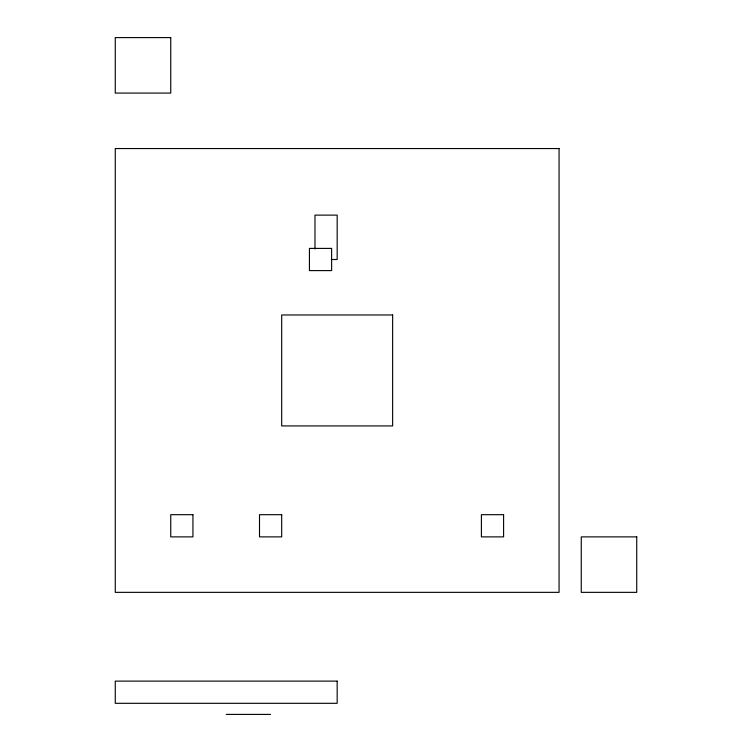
<?xml version="1.0" encoding="UTF-8"?>
<svg xmlns="http://www.w3.org/2000/svg" width="752" height="752" viewBox="0 0 752 752"><rect width="100%" height="100%" fill="white"/><g stroke="black" fill="none" stroke-linecap="round" stroke-linejoin="round"><path stroke-width="1.13" d="M331.331 259.506L337.169 259.506L337.169 215.119L314.975 215.119L314.975 248.987M226.22 714.4L270.598 714.4M170.742 37.6L115.263 37.6L115.263 93.079L170.742 93.079L170.742 37.6M559.065 148.548L115.263 148.548L115.263 592.35L559.065 592.35L559.065 148.548M331.623 248.404L309.429 248.404L309.429 270.598L331.623 270.598L331.623 248.404M392.638 314.975L281.69 314.975L281.69 425.923L392.638 425.923L392.638 314.975M192.935 514.688L170.742 514.688L170.742 536.881L192.935 536.881L192.935 514.688M281.69 514.688L259.506 514.688L259.506 536.881L281.69 536.881L281.69 514.688M503.596 514.688L481.402 514.688L481.402 536.881L503.596 536.881L503.596 514.688M636.737 536.881L581.258 536.881L581.258 592.35L636.737 592.35L636.737 536.881M337.169 681.115L115.263 681.115L115.263 703.308L337.169 703.308L337.169 681.115"/></g></svg>
